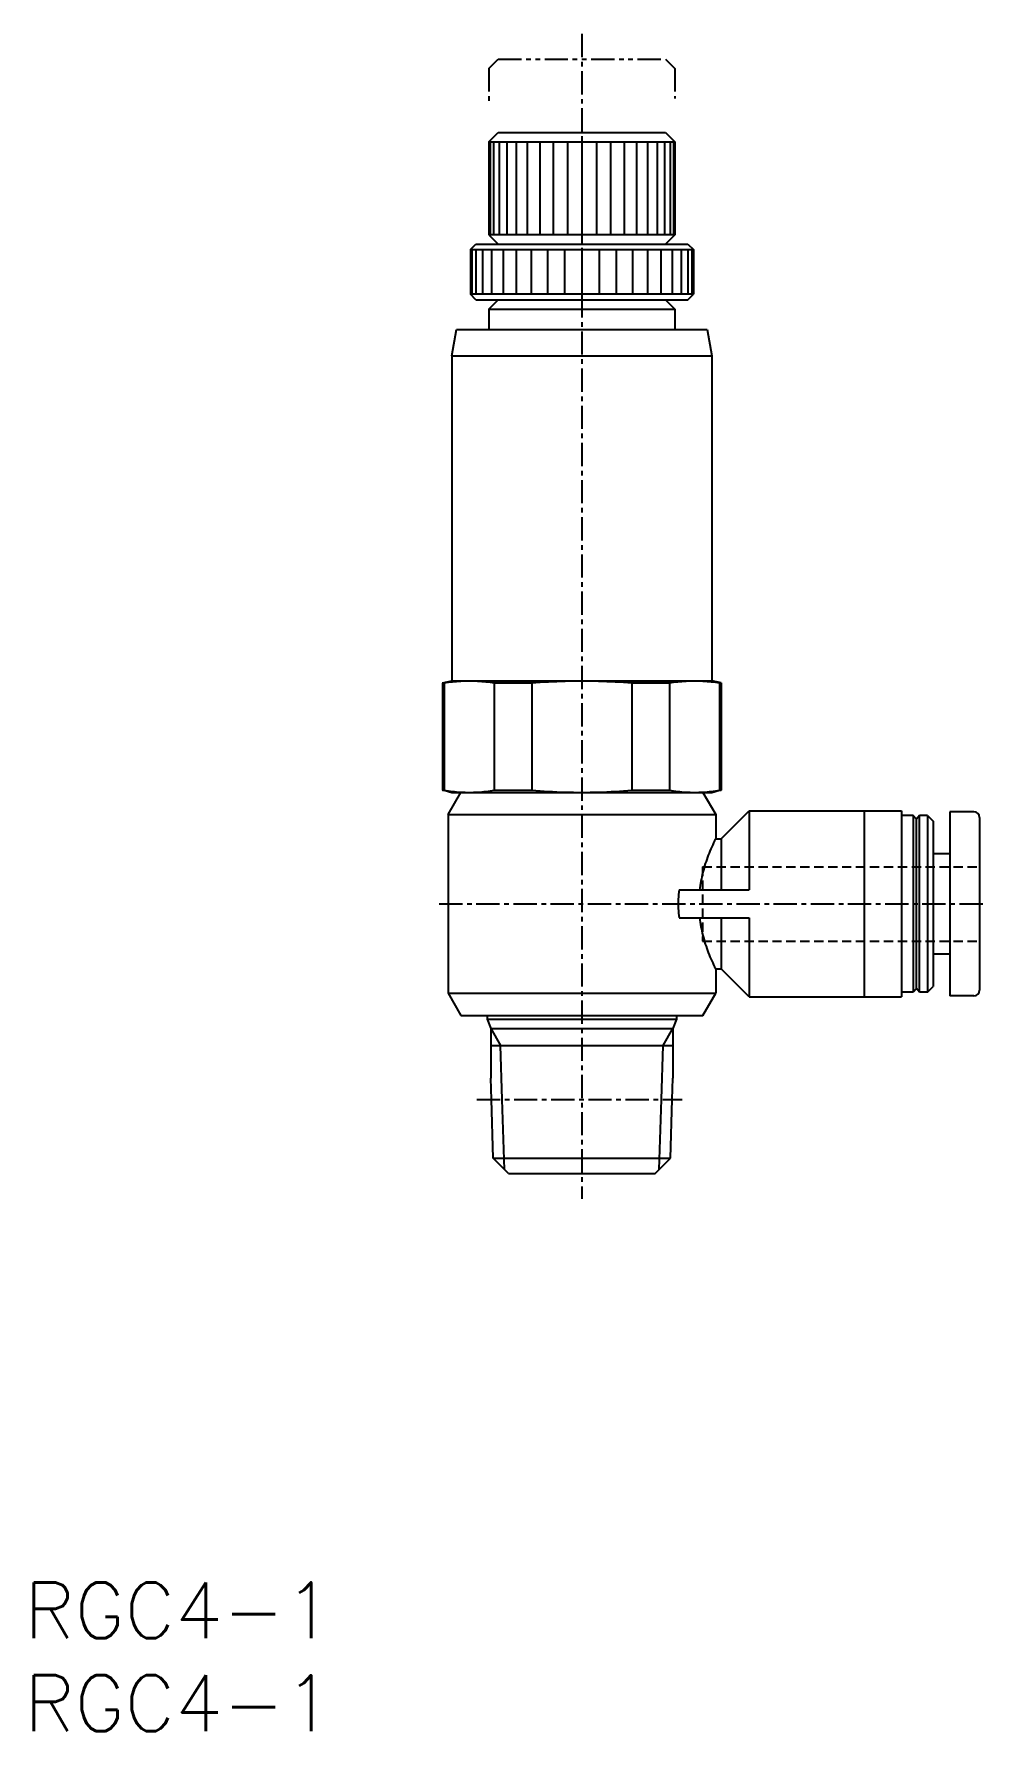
# Model space of a CAD drawing. Extents: x 0.5 to 51.8, y 0 to 91.3.
import ezdxf

# ---------------------------------------------------------------- set-up
doc = ezdxf.new("R2010")
doc.units = 0
for name, pattern in [('CENTER', [2, 1.25, -0.25, 0.25, -0.25]), ('DASHED', [0.75, 0.5, -0.25]), ('PHANTOM', [2.5, 1.25, -0.25, 0.25, -0.25, 0.25, -0.25])]:
    doc.linetypes.add(name, pattern=pattern)
doc.layers.get('0').update_dxf_attribs({"linetype": 'CONTINUOUS'})
doc.layers.add('CENTER', color=1, linetype='CENTER')
doc.styles.get("Standard").update_dxf_attribs({"font": 'txt.shx'})

# ---------------------------------------------------------------- blocks, each defined once
blk = doc.blocks.new('*U11')
at = {"color": 7, "linetype": 'CONTINUOUS'}
blk.add_text('RGC4-1', height=3, dxfattribs=at).set_placement((0, 0))
blk = doc.blocks.new('*U12')
at = {"color": 7, "linetype": 'CONTINUOUS'}
blk.add_text('RGC4-1', height=3, dxfattribs=at).set_placement((0, 5))

msp = doc.modelspace()

# ---------------------------------------------------------------- linework, layer by layer
at = {"color": 3, "linetype": 'PHANTOM'}
for p, q in [((25, 89.450167), (25.5, 89.950167)), ((25.5, 89.950163), (34.5, 89.950163)), ((34.499999, 89.950167), (35, 89.450167)), ((25, 89.450163), (25, 87.657347)), ((35, 89.450163), (35, 87.830214))]:
    msp.add_line(p, q, dxfattribs=at)
at = {"color": 7, "linetype": 'CONTINUOUS'}
for p, q in [((25, 85.499999), (25.5, 85.999999)), ((25.5, 85.999999), (34.5, 85.999999)), ((34.499999, 85.999999), (35, 85.499999)), ((25, 85.500002), (35, 85.500002)), ((25, 85.499999), (25, 80.499999)), ((25.061559, 85.499999), (25.061559, 80.499999)), ((25.244718, 85.499999), (25.244718, 80.499999)), ((25.544968, 85.499999), (25.544968, 80.499999)), ((25.954915, 85.499999), (25.954915, 80.499999)), ((26.464467, 85.499999), (26.464467, 80.499999)), ((27.061075, 85.499999), (27.061075, 80.499999)), ((27.730048, 85.499999), (27.730048, 80.499999)), ((28.454915, 85.499999), (28.454915, 80.499999)), ((29.217828, 85.499999), (29.217828, 80.499999)), ((30, 85.499999), (30, 80.499999)), ((30.782173, 85.499999), (30.782173, 80.499999)), ((31.545085, 85.499999), (31.545085, 80.499999)), ((32.269953, 85.499999), (32.269953, 80.499999)), ((32.938927, 85.499999), (32.938927, 80.499999)), ((33.535534, 85.499999), (33.535534, 80.499999)), ((34.045085, 85.499999), (34.045085, 80.499999)), ((34.455033, 85.499999), (34.455033, 80.499999)), ((34.755283, 85.499999), (34.755283, 80.499999)), ((34.938442, 85.499999), (34.938442, 80.499999)), ((35, 85.499999), (35, 80.499999)), ((35, 80.499999), (25, 80.499999)), ((25.000001, 80.499999), (25.499999, 80.000002)), ((34.999999, 80.499999), (34.499999, 79.999999)), ((24, 79.699999), (24.299999, 79.999999)), ((24, 79.700003), (36, 79.700003)), ((24, 79.700003), (24, 77.300002)), ((24.07387, 79.700003), (24.07387, 77.300002)), ((24.293662, 79.700003), (24.293662, 77.300002)), ((24.300001, 79.999999), (35.7, 79.999999)), ((24.653962, 79.700003), (24.653962, 77.300002)), ((25.145898, 79.700003), (25.145898, 77.300002)), ((25.75736, 79.700003), (25.75736, 77.300002)), ((26.473289, 79.700003), (26.473289, 77.300002)), ((27.276058, 79.700003), (27.276058, 77.300002)), ((28.145898, 79.700003), (28.145898, 77.300002)), ((29.061394, 79.700003), (29.061394, 77.300002)), ((30, 79.700003), (30, 77.300002)), ((30.938608, 79.700003), (30.938608, 77.300002)), ((31.854103, 79.700003), (31.854103, 77.300002)), ((32.723944, 79.700003), (32.723944, 77.300002)), ((33.526712, 79.700003), (33.526712, 77.300002)), ((34.242641, 79.700003), (34.242641, 77.300002)), ((34.854103, 79.700003), (34.854103, 77.300002)), ((35.34604, 79.700003), (35.34604, 77.300002)), ((35.700002, 79.999999), (36.000001, 79.699999)), ((35.706339, 79.700003), (35.706339, 77.300002)), ((35.926131, 79.700003), (35.926131, 77.300002)), ((36, 79.700003), (36, 77.300002)), ((24.300002, 76.999999), (24, 77.300002)), ((36, 77.300002), (24, 77.300002)), ((24.300001, 76.999999), (35.7, 76.999999)), ((24.999999, 76.499999), (25.5, 77.000002)), ((34.499999, 77.000002), (34.999999, 76.499999)), ((35.7, 76.999999), (36.000002, 77.300002)), ((25, 76.500002), (35, 76.500002)), ((25, 76.499999), (25, 75.4)), ((35, 76.499999), (35, 75.4)), ((23, 73.98218), (23.25, 75.4)), ((23.250001, 75.4), (36.75, 75.4)), ((36.749999, 75.4), (36.999999, 73.982184)), ((23.000001, 73.98218), (37, 73.98218)), ((23.000001, 73.982176), (23.000001, 56.5)), ((37, 73.982176), (37, 56.5)), ((22.500001, 56.390549), (23.000001, 56.499999)), ((22.500001, 56.390553), (22.591531, 56.390553)), ((22.500001, 56.366024), (22.500001, 50.60945)), ((22.591531, 56.390551), (23, 56.5)), ((22.591531, 56.390553), (22.591531, 50.60945)), ((23.000001, 56.5), (37, 56.5)), ((25.284114, 56.390553), (25.284114, 50.60945)), ((25.284114, 56.390553), (27.307418, 56.390553)), ((27.307418, 56.390553), (27.307418, 50.60945)), ((32.692583, 56.390553), (32.692583, 50.60945)), ((32.692583, 56.390553), (34.715887, 56.390553)), ((34.715887, 56.390553), (34.715887, 50.60945)), ((37.5, 56.390551), (37, 56.5)), ((37.000001, 56.5), (37.40847, 56.390551)), ((37.40847, 56.390553), (37.40847, 50.60945)), ((37.40847, 56.390553), (37.5, 56.390553)), ((37.5, 56.390553), (37.5, 50.60945)), ((22.500001, 50.60945), (22.591531, 50.60945)), ((23.000001, 50.499999), (22.500001, 50.609448)), ((22.591533, 50.60945), (23.000002, 50.5)), ((22.799999, 49.299995), (23.492818, 50.499995)), ((23.000001, 50.5), (37, 50.5)), ((23.492829, 50.5), (36.507187, 50.5)), ((25.284114, 50.60945), (27.307418, 50.60945)), ((32.692583, 50.60945), (34.715887, 50.60945)), ((36.50718, 50.499991), (37.199997, 49.299996)), ((37, 50.5), (37.40847, 50.609448)), ((37.500001, 50.609448), (37.000001, 50.5)), ((37.40847, 50.60945), (37.5, 50.60945)), ((37.499997, 47.999984), (38.999999, 49.499987)), ((39, 49.499993), (47.199997, 49.499993)), ((39, 49.499993), (39, 45.249993)), ((45.199997, 49.499993), (45.199997, 39.499993)), ((47.199997, 49.499993), (47.199997, 39.499993)), ((51.100007, 49.449997), (49.800003, 49.449997)), ((49.800003, 49.449997), (49.800003, 39.549981)), ((22.800004, 49.299996), (22.800004, 39.699997)), ((22.800004, 49.299996), (37.199997, 49.299996)), ((37.199997, 49.299996), (37.199997, 47.999993)), ((47.824997, 49.249985), (47.199997, 49.249985)), ((47.824997, 49.249985), (47.824997, 39.749985)), ((48.000006, 49.049982), (47.825011, 49.249977)), ((48.175, 49.249988), (47.999999, 49.049987)), ((48.000006, 39.949989), (48.000004, 49.049992)), ((48.175005, 39.749987), (48.175003, 49.249995)), ((48.600007, 49.249985), (48.175003, 49.249985)), ((48.600005, 49.249984), (48.899998, 48.94999)), ((48.600007, 49.249985), (48.600007, 39.749985)), ((48.899994, 48.949997), (48.899994, 40.049981)), ((51.399994, 49.149994), (51.399994, 39.849984)), ((37.199997, 47.999993), (37.5, 47.999993)), ((37.5, 47.999993), (37.5, 45.249993)), ((49.800003, 47.19999), (48.899994, 47.19999)), ((35.23473, 45.249993), (39, 45.249993)), ((35.23473, 43.749993), (39, 43.749993)), ((37.5, 43.749993), (37.5, 40.999993)), ((39, 43.749993), (39, 39.499993)), ((49.800003, 41.799988), (48.899994, 41.799988)), ((37.199997, 40.999993), (37.5, 40.999993)), ((37.199997, 40.999993), (37.199997, 39.699997)), ((39, 39.499993), (37.500002, 40.999983)), ((22.799998, 39.699994), (23.492824, 38.499983)), ((22.800004, 39.699997), (37.199997, 39.699997)), ((36.507181, 38.499994), (37.2, 39.699992)), ((39, 39.499993), (47.199997, 39.499993)), ((47.824997, 39.749985), (47.199997, 39.749985)), ((48.000004, 39.94998), (47.825003, 39.749979)), ((48.175002, 39.749983), (47.999995, 39.949991)), ((48.600007, 39.749985), (48.175003, 39.749985)), ((48.599999, 39.749992), (48.899998, 40.049991)), ((51.100007, 39.549981), (49.800003, 39.549981)), ((23.492829, 38.499993), (36.507187, 38.499993)), ((24.900001, 38.5), (24.900001, 38.3)), ((24.900001, 38.5), (35.1, 38.5)), ((35.1, 38.5), (35.1, 38.3)), ((24.900001, 38.3), (25.100001, 37.8)), ((24.900001, 38.3), (35.1, 38.3)), ((25.100001, 37.8), (25.625771, 36.889339)), ((25.100001, 37.8), (25.100001, 35.12208)), ((25.100001, 37.8), (34.900001, 37.8)), ((34.37423, 36.889339), (34.900001, 37.800001)), ((35.100001, 38.300001), (34.900001, 37.800001)), ((34.900001, 37.8), (34.900001, 35.12208)), ((25.100001, 36.88934), (34.900001, 36.88934)), ((25.716999, 33.97), (25.625771, 36.889339)), ((34.283001, 33.97), (34.37423, 36.889339)), ((25.136003, 33.97), (25.1, 35.122081)), ((34.863998, 33.97), (34.900001, 35.122081)), ((25.234584, 30.815417), (25.136003, 33.97)), ((25.834322, 30.215678), (25.716999, 33.97)), ((34.165678, 30.215678), (34.283001, 33.97)), ((34.765417, 30.815417), (34.863998, 33.97)), ((25.234583, 30.815417), (34.765418, 30.815417)), ((26.050001, 30), (25.234585, 30.815417)), ((33.95, 30.000001), (34.765417, 30.815418)), ((26.050001, 30), (33.950001, 30))]:
    msp.add_line(p, q, dxfattribs=at)
at = {"color": 3, "linetype": 'DASHED'}
for p, q in [((36.5, 46.499993), (51.399994, 46.499993)), ((36.5, 46.499993), (36.5, 42.499993)), ((36.5, 42.499993), (51.399994, 42.499993))]:
    msp.add_line(p, q, dxfattribs=at)
at = {"color": 7, "linetype": 'CONTINUOUS'}
for points in [[(22.591531, 56.390553, -0.02666482), (23.486996, 56.487676, -0.027334642), (24.388522, 56.487682, -0.026668594), (25.284114, 56.390553)], [(27.307418, 56.390553, -0.013494617), (29.101423, 56.487798, -0.013579181), (30.898511, 56.4878, -0.013495123), (32.692583, 56.390553)], [(34.715887, 56.390553, -0.026664819), (35.611352, 56.487676, -0.02733464), (36.512878, 56.487682, -0.026668593), (37.40847, 56.390553)], [(22.591531, 50.60945, 0.026664348), (23.486996, 50.512326, 0.027335739), (24.388522, 50.512319, 0.026668122), (25.284114, 50.60945)], [(27.307418, 50.60945, 0.013494381), (29.101423, 50.512203, 0.013579732), (30.898511, 50.512202, 0.013494887), (32.692583, 50.60945)], [(34.715887, 50.60945, 0.026664347), (35.611352, 50.512326, 0.027335737), (36.512878, 50.512319, 0.026668121), (37.40847, 50.60945)], [(37.199997, 47.999993, 0.027841048), (36.803652, 47.120351, 0.029963788), (36.510488, 46.199071, 0.033232297), (36.335503, 45.248264)], [(35.23473, 45.249993, 0.023699991), (35.186787, 44.750899, 0.024168584), (35.186785, 44.249143, 0.023702667), (35.23473, 43.749993)], [(36.335632, 43.750592, 0.033194944), (36.510522, 42.800782, 0.029927133), (36.803259, 41.880657, 0.027873358), (37.199997, 40.999993)]]:
    msp.add_lwpolyline(points, format="xyb", dxfattribs=at)
for centre, start, end in [((51.100007, 49.149994), 0, 90), ((51.100007, 39.849984), 270, 0)]:
    msp.add_arc(centre, 0.3, start, end, dxfattribs=at)
at = {"layer": 'CENTER', "color": 1, "linetype": 'CENTER'}
for p, q in [((30, 91.301276), (30, 28.633399)), ((22.320299, 44.499993), (51.804673, 44.499993)), ((24.352051, 33.97), (35.406001, 33.97))]:
    msp.add_line(p, q, dxfattribs=at)

# ---------------------------------------------------------------- block references
at = {"color": 7, "linetype": 'CONTINUOUS'}
for name in ['*U12', '*U11']:
    msp.add_blockref(name, (0, 0), dxfattribs=at)

doc.saveas('drawing.dxf')
